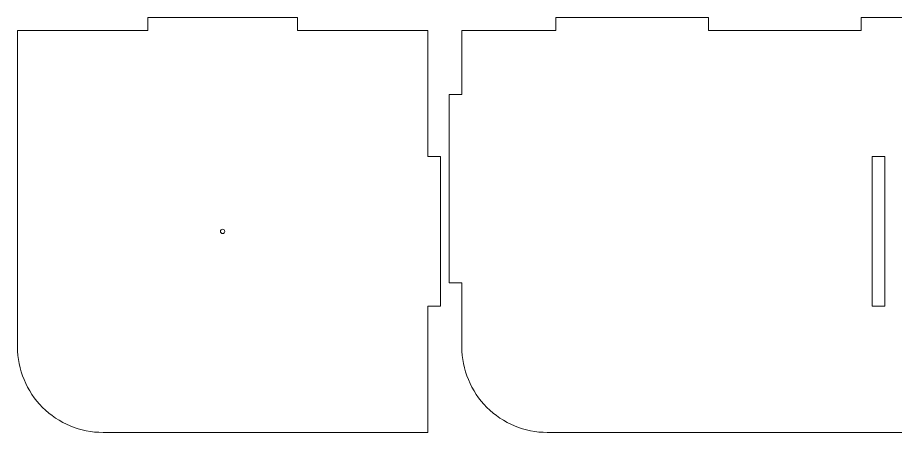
# Model space of a CAD drawing. Header units: millimetres. Extents: x 4995 to 6115, y 1462 to 2377.
# Drawn here: x 5119.4 to 5324.9, y 1837.2 to 1934.2 of the extents above; entities that cross this region are included whole.
import ezdxf

# ---------------------------------------------------------------- set-up
doc = ezdxf.new("R2010")
doc.units = ezdxf.units.MM
doc.header["$MEASUREMENT"] = 0
doc.layers.add('Camada 1', color=7, linetype='Continuous')

msp = doc.modelspace()

# ---------------------------------------------------------------- linework, layer by layer
at = {"layer": 'Camada 1', "color": 250, "lineweight": 20}
for points, knots in [([(5218.3812, 1866.6935), (5218.3812, 1866.6935), (5218.3812, 1901.6935), (5218.3812, 1901.6935), (5218.3812, 1901.6935), (5218.3812, 1901.6935), (5215.3812, 1901.6935), (5215.3812, 1901.6935), (5215.3812, 1901.6935), (5215.3812, 1901.6935), (5215.3812, 1931.1935), (5215.3812, 1931.1935), (5215.3812, 1931.1935), (5215.3812, 1931.1935), (5184.8812, 1931.1935), (5184.8812, 1931.1935), (5184.8812, 1931.1935), (5184.8812, 1931.1935), (5184.8812, 1934.1935), (5184.8812, 1934.1935), (5184.8812, 1934.1935), (5184.8812, 1934.1935), (5149.8812, 1934.1935), (5149.8812, 1934.1935), (5149.8812, 1934.1935), (5149.8812, 1934.1935), (5149.8812, 1931.1935), (5149.8812, 1931.1935), (5149.8812, 1931.1935), (5149.8812, 1931.1935), (5119.3812, 1931.1935), (5119.3812, 1931.1935), (5119.3812, 1931.1935), (5119.3812, 1931.1935), (5119.3812, 1857.1935), (5119.3812, 1857.1935), (5119.3812, 1857.1935), (5119.3812, 1851.8892), (5121.4883, 1846.8021), (5125.2391, 1843.0514), (5125.2391, 1843.0514), (5128.9898, 1839.3006), (5134.0769, 1837.1935), (5139.3812, 1837.1935), (5139.3812, 1837.1935), (5139.3812, 1837.1935), (5215.3812, 1837.1935), (5215.3812, 1837.1935), (5215.3812, 1837.1935), (5215.3812, 1837.1935), (5215.3812, 1866.6935), (5215.3812, 1866.6935), (5215.3812, 1866.6935), (5215.3812, 1866.6935), (5218.3812, 1866.6935), (5218.3812, 1866.6935)], [0, 0, 0, 0, 0.06666667, 0.06666667, 0.06666667, 0.06666667, 0.13333333, 0.13333333, 0.13333333, 0.13333333, 0.2, 0.2, 0.2, 0.2, 0.26666667, 0.26666667, 0.26666667, 0.26666667, 0.33333333, 0.33333333, 0.33333333, 0.33333333, 0.4, 0.4, 0.4, 0.4, 0.46666667, 0.46666667, 0.46666667, 0.46666667, 0.53333333, 0.53333333, 0.53333333, 0.53333333, 0.6, 0.6, 0.6, 0.6, 0.66666667, 0.66666667, 0.66666667, 0.66666667, 0.73333333, 0.73333333, 0.73333333, 0.73333333, 0.8, 0.8, 0.8, 0.8, 0.86666667, 0.86666667, 0.86666667, 0.86666667, 1, 1, 1, 1]), ([(5517.3812, 1866.6935), (5517.3812, 1866.6935), (5517.3812, 1901.6935), (5517.3812, 1901.6935), (5517.3812, 1901.6935), (5517.3812, 1901.6935), (5520.3812, 1901.6935), (5520.3812, 1901.6935), (5520.3812, 1901.6935), (5520.3812, 1901.6935), (5520.3812, 1931.1935), (5520.3812, 1931.1935), (5520.3812, 1931.1935), (5520.3812, 1931.1935), (5495.3812, 1931.1935), (5495.3812, 1931.1935), (5495.3812, 1931.1935), (5495.3812, 1931.1935), (5495.3812, 1934.1935), (5495.3812, 1934.1935), (5495.3812, 1934.1935), (5495.3812, 1934.1935), (5459.6669, 1934.1935), (5459.6669, 1934.1935), (5459.6669, 1934.1935), (5459.6669, 1934.1935), (5459.6669, 1931.1935), (5459.6669, 1931.1935), (5459.6669, 1931.1935), (5459.6669, 1931.1935), (5423.9526, 1931.1935), (5423.9526, 1931.1935), (5423.9526, 1931.1935), (5423.9526, 1931.1935), (5423.9526, 1934.1935), (5423.9526, 1934.1935), (5423.9526, 1934.1935), (5423.9526, 1934.1935), (5388.2383, 1934.1935), (5388.2383, 1934.1935), (5388.2383, 1934.1935), (5388.2383, 1934.1935), (5388.2383, 1931.1935), (5388.2383, 1931.1935), (5388.2383, 1931.1935), (5388.2383, 1931.1935), (5352.5241, 1931.1935), (5352.5241, 1931.1935), (5352.5241, 1931.1935), (5352.5241, 1931.1935), (5352.5241, 1934.1935), (5352.5241, 1934.1935), (5352.5241, 1934.1935), (5352.5241, 1934.1935), (5316.8098, 1934.1935), (5316.8098, 1934.1935), (5316.8098, 1934.1935), (5316.8098, 1934.1935), (5316.8098, 1931.1935), (5316.8098, 1931.1935), (5316.8098, 1931.1935), (5316.8098, 1931.1935), (5281.0955, 1931.1935), (5281.0955, 1931.1935), (5281.0955, 1931.1935), (5281.0955, 1931.1935), (5281.0955, 1934.1935), (5281.0955, 1934.1935), (5281.0955, 1934.1935), (5281.0955, 1934.1935), (5245.3812, 1934.1935), (5245.3812, 1934.1935), (5245.3812, 1934.1935), (5245.3812, 1934.1935), (5245.3812, 1931.1935), (5245.3812, 1931.1935), (5245.3812, 1931.1935), (5245.3812, 1931.1935), (5223.3812, 1931.1935), (5223.3812, 1931.1935), (5223.3812, 1931.1935), (5223.3812, 1931.1935), (5223.3812, 1916.1935), (5223.3812, 1916.1935), (5223.3812, 1916.1935), (5223.3812, 1916.1935), (5220.3812, 1916.1935), (5220.3812, 1916.1935), (5220.3812, 1916.1935), (5220.3812, 1916.1935), (5220.3812, 1872.1935), (5220.3812, 1872.1935), (5220.3812, 1872.1935), (5220.3812, 1872.1935), (5223.3812, 1872.1935), (5223.3812, 1872.1935), (5223.3812, 1872.1935), (5223.3812, 1872.1935), (5223.3812, 1857.1935), (5223.3812, 1857.1935), (5223.3812, 1857.1935), (5223.3812, 1851.8892), (5225.4883, 1846.8021), (5229.2391, 1843.0514), (5229.2391, 1843.0514), (5232.9898, 1839.3006), (5238.0769, 1837.1935), (5243.3812, 1837.1935), (5243.3812, 1837.1935), (5243.3812, 1837.1935), (5520.3812, 1837.1935), (5520.3812, 1837.1935), (5520.3812, 1837.1935), (5520.3812, 1837.1935), (5520.3812, 1866.6935), (5520.3812, 1866.6935), (5520.3812, 1866.6935), (5520.3812, 1866.6935), (5517.3812, 1866.6935), (5517.3812, 1866.6935)], [0, 0, 0, 0, 0.03225806, 0.03225806, 0.03225806, 0.03225806, 0.06451613, 0.06451613, 0.06451613, 0.06451613, 0.09677419, 0.09677419, 0.09677419, 0.09677419, 0.12903226, 0.12903226, 0.12903226, 0.12903226, 0.16129032, 0.16129032, 0.16129032, 0.16129032, 0.19354839, 0.19354839, 0.19354839, 0.19354839, 0.22580645, 0.22580645, 0.22580645, 0.22580645, 0.25806452, 0.25806452, 0.25806452, 0.25806452, 0.29032258, 0.29032258, 0.29032258, 0.29032258, 0.32258065, 0.32258065, 0.32258065, 0.32258065, 0.35483871, 0.35483871, 0.35483871, 0.35483871, 0.38709677, 0.38709677, 0.38709677, 0.38709677, 0.41935484, 0.41935484, 0.41935484, 0.41935484, 0.4516129, 0.4516129, 0.4516129, 0.4516129, 0.48387097, 0.48387097, 0.48387097, 0.48387097, 0.51612903, 0.51612903, 0.51612903, 0.51612903, 0.5483871, 0.5483871, 0.5483871, 0.5483871, 0.58064516, 0.58064516, 0.58064516, 0.58064516, 0.61290323, 0.61290323, 0.61290323, 0.61290323, 0.64516129, 0.64516129, 0.64516129, 0.64516129, 0.67741935, 0.67741935, 0.67741935, 0.67741935, 0.70967742, 0.70967742, 0.70967742, 0.70967742, 0.74193548, 0.74193548, 0.74193548, 0.74193548, 0.77419355, 0.77419355, 0.77419355, 0.77419355, 0.80645161, 0.80645161, 0.80645161, 0.80645161, 0.83870968, 0.83870968, 0.83870968, 0.83870968, 0.87096774, 0.87096774, 0.87096774, 0.87096774, 0.90322581, 0.90322581, 0.90322581, 0.90322581, 0.93548387, 0.93548387, 0.93548387, 0.93548387, 1, 1, 1, 1]), ([(5322.3812, 1901.6935), (5322.3812, 1901.6935), (5322.3812, 1866.6935), (5322.3812, 1866.6935), (5322.3812, 1866.6935), (5322.3812, 1866.6935), (5319.3812, 1866.6935), (5319.3812, 1866.6935), (5319.3812, 1866.6935), (5319.3812, 1866.6935), (5319.3812, 1901.6935), (5319.3812, 1901.6935), (5319.3812, 1901.6935), (5319.3812, 1901.6935), (5322.3812, 1901.6935), (5322.3812, 1901.6935)], [0, 0, 0, 0, 0.2, 0.2, 0.2, 0.2, 0.4, 0.4, 0.4, 0.4, 0.6, 0.6, 0.6, 0.6, 1, 1, 1, 1]), ([(5167.3812, 1884.6935), (5167.6573, 1884.6935), (5167.8812, 1884.4696), (5167.8812, 1884.1935), (5167.8812, 1884.1935), (5167.8812, 1883.9174), (5167.6573, 1883.6935), (5167.3812, 1883.6935), (5167.3812, 1883.6935), (5167.1051, 1883.6935), (5166.8812, 1883.9174), (5166.8812, 1884.1935), (5166.8812, 1884.1935), (5166.8812, 1884.4696), (5167.1051, 1884.6935), (5167.3812, 1884.6935)], [0, 0, 0, 0, 0.2, 0.2, 0.2, 0.2, 0.4, 0.4, 0.4, 0.4, 0.6, 0.6, 0.6, 0.6, 1, 1, 1, 1])]:
    msp.add_open_spline(points, degree=3, knots=knots, dxfattribs=at)

doc.saveas('drawing.dxf')
